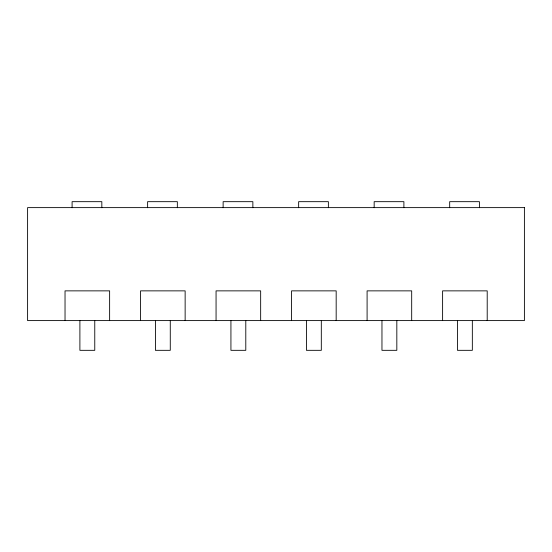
<?xml version="1.0" encoding="UTF-8"?>
<svg xmlns="http://www.w3.org/2000/svg" width="552" height="552" viewBox="0 0 552 552"><rect width="100%" height="100%" fill="white"/><g stroke="black" fill="none" stroke-linecap="round" stroke-linejoin="round"><path stroke-width="0.83" d="M487.209 320.595L487.209 290.863L442.607 290.863L442.607 320.595M479.412 207.704L479.412 201.673L449.68 201.673L449.68 207.704M472.339 320.595L472.339 350.327L457.477 350.327L457.477 320.595M411.688 320.595L411.688 290.863L367.094 290.863L367.094 320.595M403.892 207.704L403.892 201.673L374.166 201.673L374.166 207.704M396.826 320.595L396.826 350.327L381.963 350.327L381.963 320.595M336.175 320.595L336.175 290.863L291.58 290.863L291.58 320.595M328.378 207.704L328.378 201.673L298.646 201.673L298.646 207.704M321.312 320.595L321.312 350.327L306.443 350.327L306.443 320.595M260.661 320.595L260.661 290.863L216.06 290.863L216.06 320.595M252.864 207.704L252.864 201.673L223.132 201.673L223.132 207.704M245.792 320.595L245.792 350.327L230.929 350.327L230.929 320.595M185.141 320.595L185.141 290.863L140.546 290.863L140.546 320.595M177.344 207.704L177.344 201.673L147.619 201.673L147.619 207.704M170.278 320.595L170.278 350.327L155.416 350.327L155.416 320.595M109.627 320.595L109.627 290.863L65.032 290.863L65.032 320.595M101.83 207.704L101.83 201.673L72.098 201.673L72.098 207.704M94.765 320.595L94.765 350.327L79.895 350.327L79.895 320.595M524.4 207.621L27.6 207.621L27.6 320.595L524.4 320.595L524.4 207.621"/></g></svg>
